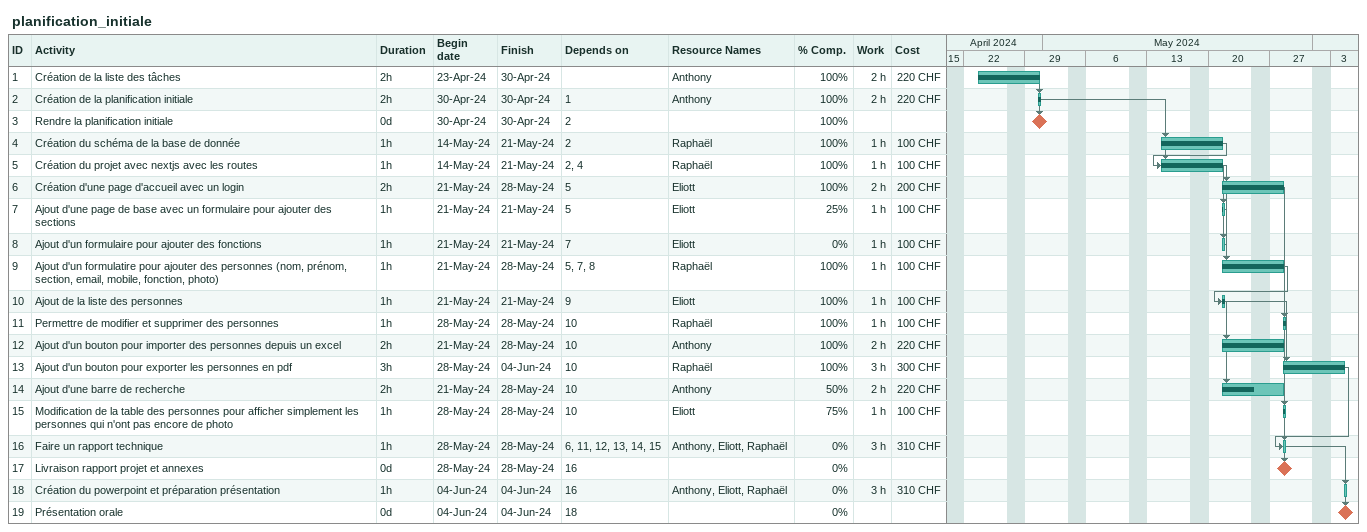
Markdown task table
planification_initiale

| ID | Task | Duration | Start | Finish | Predecessors | Resources | % complete | Work (h) | Cost (CHF) |
|---|---|---|---|---|---|---|---|---|---|
| 1 | Création de la liste des tâches | 2h | 2024-04-23 | 2024-04-30 |  | Anthony | 100 | 2 | 220 |
| 2 | Création de la planification initiale | 2h | 2024-04-30 | 2024-04-30 | 1 | Anthony | 100 | 2 | 220 |
| 3 | Rendre la planification initiale | 0d | 2024-04-30 | 2024-04-30 | 2 |  | 100 |  |  |
| 4 | Création du schéma de la base de donnée | 1h | 2024-05-14 | 2024-05-21 | 2 | Raphaël | 100 | 1 | 100 |
| 5 | Création du projet avec nextjs avec les routes | 1h | 2024-05-14 | 2024-05-21 | 2, 4 | Raphaël | 100 | 1 | 100 |
| 6 | Création d'une page d'accueil avec un login | 2h | 2024-05-21 | 2024-05-28 | 5 | Eliott | 100 | 2 | 200 |
| 7 | Ajout d'une page de base avec un formulaire pour ajouter des sections | 1h | 2024-05-21 | 2024-05-21 | 5 | Eliott | 25 | 1 | 100 |
| 8 | Ajout d'un formulaire pour ajouter des fonctions | 1h | 2024-05-21 | 2024-05-21 | 7 | Eliott | 0 | 1 | 100 |
| 9 | Ajout d'un formulatire pour ajouter des personnes (nom, prénom, section, email, mobile, fonction, photo) | 1h | 2024-05-21 | 2024-05-28 | 5, 7, 8 | Raphaël | 100 | 1 | 100 |
| 10 | Ajout de la liste des personnes | 1h | 2024-05-21 | 2024-05-21 | 9 | Eliott | 100 | 1 | 100 |
| 11 | Permettre de modifier et supprimer des personnes | 1h | 2024-05-28 | 2024-05-28 | 10 | Raphaël | 100 | 1 | 100 |
| 12 | Ajout d'un bouton pour importer des personnes depuis un excel | 2h | 2024-05-21 | 2024-05-28 | 10 | Anthony | 100 | 2 | 220 |
| 13 | Ajout d'un bouton pour exporter les personnes en pdf | 3h | 2024-05-28 | 2024-06-04 | 10 | Raphaël | 100 | 3 | 300 |
| 14 | Ajout d'une barre de recherche | 2h | 2024-05-21 | 2024-05-28 | 10 | Anthony | 50 | 2 | 220 |
| 15 | Modification de la table des personnes pour afficher simplement les personnes qui n'ont pas encore de photo | 1h | 2024-05-28 | 2024-05-28 | 10 | Eliott | 75 | 1 | 100 |
| 16 | Faire un rapport technique | 1h | 2024-05-28 | 2024-05-28 | 6, 11, 12, 13, 14, 15 | Anthony, Eliott, Raphaël | 0 | 3 | 310 |
| 17 | Livraison rapport projet et annexes | 0d | 2024-05-28 | 2024-05-28 | 16 |  | 0 |  |  |
| 18 | Création du powerpoint et préparation présentation | 1h | 2024-06-04 | 2024-06-04 | 16 | Anthony, Eliott, Raphaël | 0 | 3 | 310 |
| 19 | Présentation orale | 0d | 2024-06-04 | 2024-06-04 | 18 |  | 0 |  |  |
